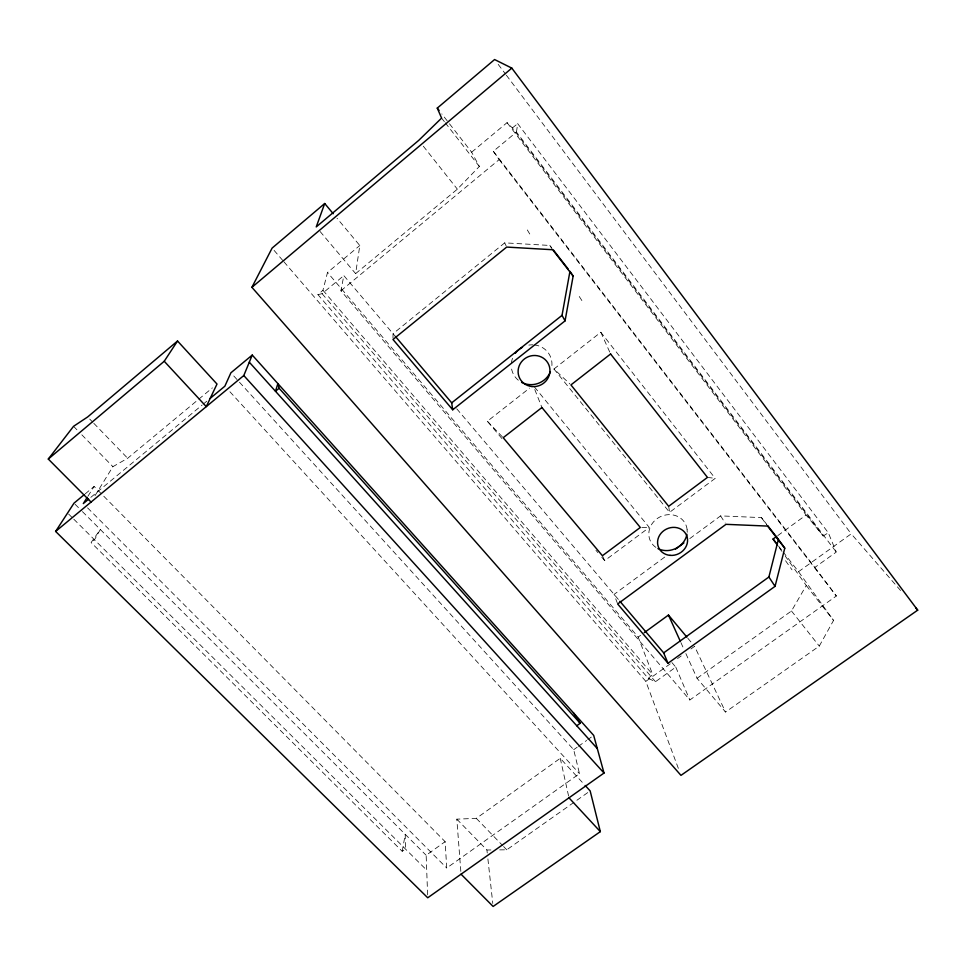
<?xml version="1.0" encoding="UTF-8"?>
<svg xmlns="http://www.w3.org/2000/svg" width="966" height="966" viewBox="0 0 966 966"><rect width="100%" height="100%" fill="white"/><g stroke="black" fill="none" stroke-linecap="round" stroke-linejoin="round"><path stroke-width="0.72" stroke-dasharray="4.83 3.62" d="M392.993 338.04L393.041 333.705L504.711 242.852L549.835 245.449L551.671 247.803M516.46 132.064L517.691 123.66L828.321 532.785L836.29 552.057L814.857 567.428L493.336 151.3L516.46 132.064L836.29 552.057M320.084 231.49L355.633 273.62L359.799 245.521L337.037 218.28M402.206 851.3L405.237 834.346L405.418 848.981L402.206 851.3L91.106 542.554L100.319 529.489L94.487 539.777L91.106 542.554M814.857 567.428L836.375 595.986L689.833 699.988L340.913 290.79L343.824 275.6L394.961 335.975M671.901 662.555L675.789 667.144L655.491 681.706L648.222 678.349L317.911 294.63L322.946 290.283L327.51 272.472L359.799 245.521M685.86 653.547L697.054 678.277L725.526 712.039L819.277 646.097L833.537 620.426L798.52 571.691L783.064 551.864M697.054 678.277L791.48 610.995L806.272 585.481L785.298 556.15M94.934 495.787L112.901 466.663L127.669 458.27L212.363 387.897M87.93 496.246L94.113 486.453L445.133 841.676L446.727 868.011L579.491 773.669L573.695 749.701L231.912 373.914M355.633 273.62L457.365 189.179L479.341 166.466L471.637 152.205L441.8 113.916M471.637 152.205L507.065 122.634L512.366 127.947L823.189 535.985L828.321 532.785M317.911 294.63L322.076 293.688L343.824 275.6M85.177 493.88L94.113 486.453M90.816 497.357L202.136 405.044M203.295 404.09L206.748 401.216M340.913 290.79L499.132 159.607L493.336 151.3M648.222 678.349L652.738 674.606L638.176 637.089L327.51 272.472M512.366 127.947L517.691 123.66M501.909 438.528L487.371 421.248L529.61 388.103M553.965 369L600.816 332.244L715.202 478.375L669.571 512.33L553.965 369L569.868 383.925M601.758 557.189L604.668 560.654L649.273 527.448L534.089 386.509M664.693 557.092L614.074 594.404L617.66 603.991M689.809 538.569L720.576 515.892L761.462 517.607L766.811 524.49M638.176 637.089L640.591 635.326M777.787 535.599L806.115 515.011L823.189 535.985M678.349 768.356L645.819 681.368L670.199 663.847M677.516 658.595L681.175 655.974M690.932 648.971L694.578 646.339L725.526 712.039M798.52 571.691L851.215 533.836L901.073 591.083M460.83 871.38L456.821 819.156L476.31 818.359L560.244 758.298L584.164 784.38M427.624 894.866L426.151 855.26L445.133 841.676M573.695 749.701L577.221 747.177M578.405 746.332L586.64 740.451M587.811 739.606L591.337 737.082M499.676 849.875L506.752 849.802L590.154 790.9M456.821 819.156L486.924 850.008L491.175 849.959M641.798 527.448L649.273 527.448M707.462 477.397L715.202 478.375M68.622 514.045L72.764 518.162M73.79 519.189L426.706 870.149M75.046 504.216L81.361 510.543M82.412 511.594L426.151 855.26M87.568 507.862L446.727 868.011M73.549 426.32L77.691 430.57M81.832 434.809L112.901 466.663M89.717 419.075L92.796 422.251M93.811 423.313L127.669 458.27M476.31 818.359L502.549 845.455M503.6 846.542L506.752 849.802M487.371 421.248L503.189 437.707M229.932 391.761L579.491 773.669M274.078 250.375L282.929 260.639M283.907 261.774L645.819 681.368M322.946 290.283L652.738 674.606M322.076 293.688L655.491 681.706M456.749 408.799L619.327 600.55M595.95 550.282L597.882 552.588M687.816 638.236L691.68 642.861M423.313 146.192L457.365 189.179M791.48 610.995L819.277 646.097M778.524 546.032L782.158 550.692M441.595 118.106L444.36 121.644M445.278 122.815L479.341 166.466M806.272 585.481L833.537 620.426M499.132 159.607L836.375 595.986M507.065 122.634L806.115 515.011M498.202 64.36L505.447 73.984M506.353 75.191L851.215 533.836M761.462 517.607L767.584 526.084M779.188 547.589L781.808 551.26M785.563 560.739L791.999 569.819M549.835 245.449L552.661 249.735M579.262 296.502L582.583 301.646M720.576 515.892L725.237 523.125M527.315 229.956L529.742 233.989M504.711 242.852L506.184 246.016M602.41 555.716L604.668 560.654M680.897 642.547L683.373 648.053M600.816 332.244L610.597 353.991M675.789 667.144L689.833 699.988M534.778 389.503L541.926 407.519M560.244 758.298L568.672 796.382M668.677 506.305L669.571 512.33M486.924 850.008L487.25 852.978M487.902 858.919L492.793 903.488M687.116 529.597L687.224 532.278M655.89 547.384A19.501 17.654 -24.5 0 1 660.08 516.846A19.501 17.654 -24.5 0 1 687.188 531.928M534.174 344.922A20.503 19.755 -27 0 1 551.791 366.754M518.331 380.23A20.503 19.755 -27 0 1 511.243 365.571M511.388 362.962A20.503 19.755 -27 0 1 512.717 357.879M528.837 345.103A20.503 19.755 -27 0 1 532.846 344.838"/><path stroke-width="1.45" d="M565.062 320.869L562.031 315.363L569.952 271.325L573.14 276.071L565.062 320.869L452.704 409.789L392.981 339.477L506.679 247.079L552.661 249.735L573.14 276.071M778.403 539.402L784.778 548.193L775.058 586.338L668.013 663.268L663.654 652.883L768.888 577.004L778.403 539.402L767.704 525.637M324.709 203.512L316.232 226.925L418.713 140.384L441.595 118.106L437.272 108.107L494.592 59.542L511.811 68.115L917.7 610.162L680.97 775.372L251.909 287.325L272.11 248.093L324.709 203.512L333.246 213.727M55.617 531.421L243.794 375.545L252.247 355.065L593.692 735.392L604.016 773.042L427.733 897.776L55.617 531.421L73.996 503.165L84.054 494.809M87.157 497.466L83.305 503.588L88.667 499.144M164.232 361.272L177.527 341.01L217 384.045L206.277 406.626L164.232 361.272L48.3 459.055L91.058 502.066M48.3 459.055L73.549 426.32L87.664 416.95L177.527 341.01M251.909 287.325L511.811 68.115M252.247 355.065L230.898 372.804L224.849 386.207L210.202 398.354M279.102 388.272L275.479 391.254L277.87 383.599L279.102 388.272L580.18 723.293L576.762 725.756M562.031 315.363L451.677 402.858L452.704 409.789M675.536 549.099L683.892 542.94M644.237 632.682L668.46 615.064L686.85 637.077M777.437 545.15L773.066 539.028L776.604 536.456M585.167 785.467L590.154 790.9L600.333 831.641L493.119 906.458L461.048 874.194M568.986 797.819L600.333 831.641M243.794 375.545L604.016 773.042M249.3 362.19L597.302 748.565M915.744 607.916L917.7 610.162M668.013 663.268L617.66 603.991L726.009 524.333L767.584 526.084L784.778 548.193M395.42 336.458L451.883 403.051M619.906 601.287L664.113 653.366M437.272 108.107L439.083 110.438M773.066 539.028L775.795 542.53M553.494 250.146L568.129 268.971M768.888 577.004L775.058 586.338M573.49 712.884L580.18 723.293M668.46 615.064L680.269 641.183M686.923 534.283A19.501 17.654 -24.5 0 1 657.931 548.591M550.415 371.801A20.503 19.755 -27 0 1 521.58 382.367M515.337 353.254A20.503 19.755 -27 0 1 522.473 347.229M541.926 407.519L503.189 437.707L602.41 555.716L640.301 527.46L541.926 407.519M610.597 353.991L570.93 384.915L668.677 506.305L707.462 477.397L610.597 353.991M670.054 555.365A15.251 13.766 -24.3 0 0 686.645 535.514A15.251 13.766 -24.3 0 0 661.01 533.304A15.251 13.766 -24.3 0 0 670.054 555.365M531.952 386.545A16.048 15.444 -26.4 0 0 548.748 364.653A16.048 15.444 -26.4 0 0 521.374 361.984A16.048 15.444 -26.4 0 0 531.952 386.545"/></g></svg>
